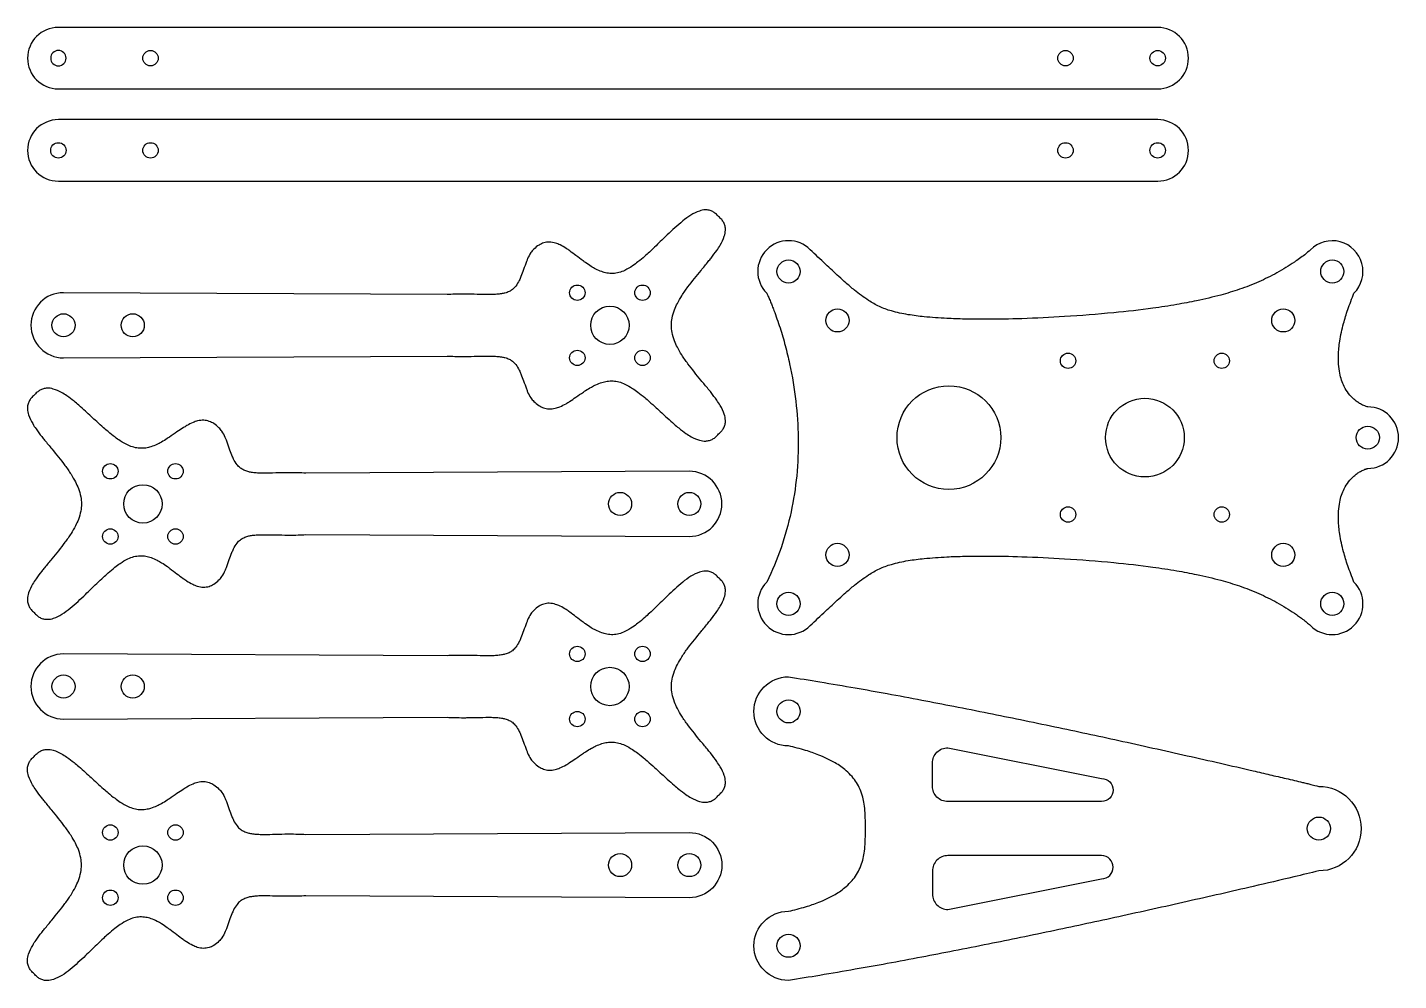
# Model space of a CAD drawing. Header units: millimetres. Extents: x 0 to 179, y -124 to 0.
import ezdxf

# ---------------------------------------------------------------- set-up
doc = ezdxf.new("R2010")
doc.units = ezdxf.units.MM
doc.layers.get('0').update_dxf_attribs({"lineweight": 25})

msp = doc.modelspace()

# ---------------------------------------------------------------- linework, layer by layer
at = {"flags": 128}
for points in [[(147.17, -8.14, 1), (147.17, -0.14), (4.14, -0.14, 1), (4.14, -8.14)], [(3.14, -4.14, 1), (5.14, -4.14, 1)], [(147.17, -12.14), (4.14, -12.14, 1), (4.14, -20.14), (147.17, -20.14, 1)], [(54.71, -42.9, 0.007989), (55.72, -42.94, 0.007043), (56.87, -42.96, 0.003897), (57.43, -42.95, 0.001368), (59.02, -42.92, -0.008048), (60.48, -42.91, -0.016831), (61.18, -42.94, -0.020201), (61.79, -43.01, -0.026937), (62.25, -43.1, -0.044771), (62.8, -43.31, -0.053977), (63.21, -43.56, -0.065883), (63.65, -44.01, -0.047025), (64.11, -44.75, -0.02004), (64.33, -45.23, -0.010946), (64.67, -46.14, 0.004795), (65.05, -47.18, 0.013501), (65.19, -47.55, 0.040972), (65.62, -48.35, 0.063569), (66, -48.8, 0.049553), (66.66, -49.34, 0.062598), (67.27, -49.65, 0.075629), (67.98, -49.78, 0.068428), (68.78, -49.7, 0.041681), (69.39, -49.5, 0.029761), (70.19, -49.1, 0.013261), (70.66, -48.81, 0.007529), (71.47, -48.26, -0.001757), (72.45, -47.59, -0.005977), (72.74, -47.39, -0.01505), (73.5, -46.94, -0.020302), (74.08, -46.64, -0.032756), (74.86, -46.33, -0.039582), (75.54, -46.18, -0.049735), (76.31, -46.14, -0.050917), (77.06, -46.26, -0.046566), (77.84, -46.54, -0.033207), (78.84, -47.11, -0.017532), (79.53, -47.59, -0.012966), (80.43, -48.3, -0.006726), (81.02, -48.82, -0.004442), (81.91, -49.62, -0.001444), (82.64, -50.29, 0.002377), (83.37, -50.96, 0.005847), (84.26, -51.75, 0.008695), (84.87, -52.26, 0.017563), (85.8, -52.96, 0.024934), (86.49, -53.4, 0.054664), (87.57, -53.86, 0.081561), (88.36, -53.96, 0.060648), (88.85, -53.88, 0.061172), (89.3, -53.69, 0.050027), (89.67, -53.43, 0.041897), (90.04, -53.04, 0.045898), (90.45, -52.65, 0.055432), (90.71, -52.26, 0.066179), (90.88, -51.79, 0.0632), (90.93, -51.27, 0.076275), (90.78, -50.48, 0.048477), (90.25, -49.34, 0.020106), (89.8, -48.65, 0.013252), (89.06, -47.65, 0.004754), (88.7, -47.2, 0.001857), (87.75, -46.05, -0.01095), (86.05, -43.9, -0.021543), (85.25, -42.76, -0.021871), (84.68, -41.76, -0.027414), (84.31, -40.92, -0.04172), (84, -39.84, -0.099746), (84, -37.96, -0.041746), (84.31, -36.88, -0.027411), (84.68, -36.05, -0.021865), (85.26, -35.05, -0.021517), (86.05, -33.9, -0.010923), (87.76, -31.75, 0.001875), (88.7, -30.6, 0.004774), (89.06, -30.15, 0.013283), (89.81, -29.15, 0.020148), (90.25, -28.46, 0.048566), (90.78, -27.32, 0.076398), (90.93, -26.53, 0.063173), (90.88, -26.01, 0.066105), (90.71, -25.54, 0.055308), (90.45, -25.15, 0.045804), (90.04, -24.76, 0.044602), (89.66, -24.37, 0.053858), (89.28, -24.11, 0.065592), (88.82, -23.93, 0.063837), (88.32, -23.88, 0.080668), (87.54, -24.03, 0.052562), (86.44, -24.55, 0.035583), (85.37, -25.33, 0.017458), (83.36, -27.14, 0.00197), (82.64, -27.84, -0.001738), (81.92, -28.54, -0.00471), (81.04, -29.37, -0.007002), (80.44, -29.92, -0.013385), (79.55, -30.66, -0.018146), (78.86, -31.16, -0.034957), (77.84, -31.75, -0.049655), (77.06, -32.04, -0.055049), (76.3, -32.16, -0.053487), (75.51, -32.1, -0.041409), (74.84, -31.92, -0.033735), (74.05, -31.58, -0.020451), (73.47, -31.25, -0.015108), (72.73, -30.75, -0.006161), (72.41, -30.52, -0.002105), (71.48, -29.82, 0.006698), (70.68, -29.22, 0.012109), (70.22, -28.9, 0.028013), (69.42, -28.45, 0.040002), (68.83, -28.21, 0.070195), (68.01, -28.07, 0.080653), (67.3, -28.17, 0.068587), (66.68, -28.46, 0.053656), (66, -29, 0.063587), (65.62, -29.45, 0.040975), (65.19, -30.25, 0.013489), (65.05, -30.62, 0.004782), (64.67, -31.66, -0.010959), (64.33, -32.57, -0.020053), (64.11, -33.06, -0.047018), (63.65, -33.8, -0.065861), (63.21, -34.24, -0.054001), (62.8, -34.5, -0.044785), (62.24, -34.7, -0.026931), (61.79, -34.8, -0.020195), (61.18, -34.87, -0.016817), (60.48, -34.9, -0.008038), (59.02, -34.89, 0.001372), (57.43, -34.85, 0.003899), (56.87, -34.85, 0.007042), (55.72, -34.86, 0.007988), (54.71, -34.9), (4.81, -34.66, 1), (4.81, -43.14)], [(167.05, -77.97, 1), (172.71, -72.31, -0.014588), (171.91, -70.19, -0.0173), (171.35, -68.36, -0.025759), (170.86, -66.08, -0.032364), (170.68, -64.24, -0.053982), (170.86, -61.9, -0.06983), (171.44, -60.17, -0.046953), (172.01, -59.26, -0.049719), (172.7, -58.52, -0.026166), (173.11, -58.19, -0.026605), (173.55, -57.92, -0.01398), (173.79, -57.79, -0.01452), (174.02, -57.69, -0.008031), (174.14, -57.64, -0.008536), (174.26, -57.6, -0.004916), (174.33, -57.57, -0.005314), (174.39, -57.56, -0.003148), (174.42, -57.55, -0.003442), (174.45, -57.54), (174.48, -57.53), (174.5, -57.53), (174.51, -57.52, 1), (174.51, -49.52, -0.045759), (174.12, -49.4, -0.030207), (173.55, -49.13, -0.026615), (173.11, -48.85, -0.026176), (172.7, -48.52, -0.049733), (172.01, -47.78, -0.046962), (171.44, -46.87, -0.069812), (170.86, -45.15, -0.053965), (170.68, -42.8, -0.032345), (170.86, -40.96, -0.025746), (171.35, -38.68, -0.017293), (171.91, -36.85, -0.014582), (172.71, -34.73, 1), (167.05, -29.07, -0.025578), (166.3, -29.72, -0.015192), (164.95, -30.69, -0.012044), (163.86, -31.4, -0.011506), (162.68, -32.08, -0.021565), (160.32, -33.24, -0.02112), (157.82, -34.22, -0.017563), (155.39, -34.96, -0.013805), (152.24, -35.71, -0.009253), (149.64, -36.2, -0.007837), (146.55, -36.68, -0.01053), (141.45, -37.27, -0.008391), (135.04, -37.77, -0.006804), (129.5, -38.04, -0.008077), (124.83, -38.12, -0.005863), (122.06, -38.09, -0.00703), (119.74, -38.01, -0.011601), (116.78, -37.79, -0.01636), (114.69, -37.52, -0.029464), (112.52, -37.04, -0.039276), (110.96, -36.45, -0.036102), (109.55, -35.66, -0.025776), (107.72, -34.32, -0.010197), (106.61, -33.39, -0.006048), (104.8, -31.74, -0.001748), (103.97, -30.96, -0.000725), (101.97, -29.07, 1), (96.31, -34.73, -0.478986), (96.32, -34.73, -0.003717), (96.56, -35.28, -0.002642), (96.68, -35.54, -0.002423), (96.8, -35.84, -0.004123), (97.02, -36.38, -0.003834), (97.24, -36.96, -0.006755), (97.64, -38.07, -0.00642), (98.04, -39.24, -0.011988), (98.71, -41.55, -0.011802), (99.28, -43.92, -0.024233), (100.09, -48.79, -0.025202), (100.4, -53.53, -0.027645), (100.2, -58.48, -0.028834), (99.47, -63.17, -0.030444), (98.17, -67.85, -0.030664), (96.31, -72.31, 1), (101.97, -77.97, -0.000725), (103.97, -76.08, -0.001749), (104.8, -75.3, -0.00605), (106.61, -73.66, -0.010201), (107.72, -72.72, -0.025781), (109.55, -71.38, -0.036106), (110.96, -70.59, -0.039267), (112.52, -70.01, -0.029457), (114.69, -69.52, -0.01636), (116.78, -69.25, -0.011601), (119.74, -69.03, -0.00703), (122.06, -68.95, -0.005863), (124.83, -68.92, -0.008077), (129.5, -69.01, -0.006803), (135.04, -69.27, -0.008391), (141.45, -69.77, -0.010531), (146.55, -70.37, -0.007837), (149.64, -70.84, -0.009253), (152.24, -71.33, -0.013804), (155.39, -72.08, -0.017562), (157.82, -72.82, -0.021121), (160.32, -73.8, -0.021566), (162.68, -74.97, -0.011505), (163.86, -75.65, -0.012044), (164.95, -76.35, -0.006755), (165.51, -76.74, -0.007223), (166.03, -77.12, -0.004203), (166.3, -77.34, -0.004562), (166.55, -77.54, -0.006345), (167.05, -77.95, -0.218042)], [(86.23, -66.38, 1), (86.23, -57.9), (36.34, -58.14, 0.007989), (35.33, -58.1, 0.007043), (34.18, -58.09, 0.003897), (33.62, -58.09, 0.001368), (32.02, -58.13, -0.008048), (30.56, -58.14, -0.016831), (29.86, -58.11, -0.020201), (29.25, -58.04, -0.026937), (28.8, -57.94, -0.044771), (28.25, -57.74, -0.053977), (27.83, -57.48, -0.065883), (27.39, -57.04, -0.047025), (26.93, -56.3, -0.02004), (26.72, -55.81, -0.010946), (26.37, -54.9, 0.004795), (26, -53.86, 0.013501), (25.85, -53.49, 0.040972), (25.42, -52.69, 0.063569), (25.04, -52.24, 0.049553), (24.38, -51.7, 0.062598), (23.77, -51.4, 0.075629), (23.06, -51.26, 0.068428), (22.26, -51.35, 0.041681), (21.66, -51.55, 0.029761), (20.86, -51.95, 0.013261), (20.38, -52.24, 0.007529), (19.57, -52.78, -0.001757), (18.59, -53.46, -0.005977), (18.3, -53.65, -0.01505), (17.55, -54.11, -0.020302), (16.97, -54.41, -0.032756), (16.18, -54.71, -0.039582), (15.51, -54.87, -0.049735), (14.73, -54.9, -0.050917), (13.98, -54.78, -0.046566), (13.21, -54.5, -0.033207), (12.2, -53.94, -0.017532), (11.51, -53.45, -0.012966), (10.62, -52.74, -0.006726), (10.02, -52.23, -0.004442), (9.13, -51.43, -0.001444), (8.4, -50.76, 0.002377), (7.67, -50.08, 0.005847), (6.79, -49.3, 0.008695), (6.18, -48.78, 0.017563), (5.25, -48.08, 0.024934), (4.56, -47.65, 0.054664), (3.47, -47.19, 0.081561), (2.68, -47.08, 0.060648), (2.19, -47.16, 0.061172), (1.74, -47.35, 0.050027), (1.37, -47.61, 0.041897), (1, -48, 0.045898), (0.6, -48.39, 0.055432), (0.34, -48.78, 0.066179), (0.16, -49.25, 0.0632), (0.12, -49.78, 0.076275), (0.26, -50.56, 0.048477), (0.8, -51.7, 0.020106), (1.24, -52.39, 0.013252), (1.98, -53.39, 0.004754), (2.35, -53.84, 0.001857), (3.29, -54.99, -0.01095), (5, -57.14, -0.021543), (5.79, -58.29, -0.021871), (6.36, -59.29, -0.027414), (6.74, -60.13, -0.04172), (7.05, -61.2, -0.099746), (7.05, -63.08, -0.041746), (6.74, -64.16, -0.027411), (6.36, -65, -0.021865), (5.79, -66, -0.021517), (4.99, -67.14, -0.010923), (3.29, -69.3, 0.001875), (2.34, -70.44, 0.004774), (1.98, -70.9, 0.013283), (1.24, -71.89, 0.020148), (0.79, -72.58, 0.048566), (0.26, -73.72, 0.076398), (0.12, -74.51, 0.063173), (0.16, -75.03, 0.066105), (0.34, -75.5, 0.055308), (0.6, -75.89, 0.045804), (1, -76.28, 0.044602), (1.38, -76.68, 0.053858), (1.76, -76.94, 0.065592), (2.22, -77.11, 0.063837), (2.73, -77.16, 0.080668), (3.51, -77.02, 0.052562), (4.6, -76.49, 0.035583), (5.68, -75.71, 0.017458), (7.68, -73.91, 0.00197), (8.41, -73.2, -0.001738), (9.13, -72.5, -0.00471), (10, -71.67, -0.007002), (10.6, -71.13, -0.013385), (11.49, -70.39, -0.018146), (12.18, -69.88, -0.034957), (13.2, -69.29, -0.049655), (13.98, -69, -0.055049), (14.74, -68.89, -0.053487), (15.53, -68.94, -0.041409), (16.21, -69.12, -0.033735), (16.99, -69.46, -0.020451), (17.57, -69.79, -0.015108), (18.32, -70.29, -0.006161), (18.64, -70.53, -0.002105), (19.56, -71.23, 0.006698), (20.37, -71.83, 0.012109), (20.83, -72.14, 0.028013), (21.62, -72.6, 0.040002), (22.21, -72.84, 0.070195), (23.03, -72.97, 0.080653), (23.74, -72.87, 0.068587), (24.36, -72.59, 0.053656), (25.04, -72.04, 0.063587), (25.42, -71.59, 0.040975), (25.85, -70.79, 0.013489), (26, -70.42, 0.004782), (26.37, -69.38, -0.010959), (26.72, -68.47, -0.020053), (26.93, -67.99, -0.047018), (27.39, -67.25, -0.065861), (27.83, -66.8, -0.054001), (28.25, -66.55, -0.044785), (28.8, -66.34, -0.026931), (29.25, -66.25, -0.020195), (29.86, -66.18, -0.016817), (30.56, -66.15, -0.008038), (32.02, -66.16, 0.001372), (33.62, -66.19, 0.003899), (34.18, -66.2, 0.007042), (35.33, -66.18, 0.007988), (36.34, -66.14)], [(4.81, -81.66, 1), (4.81, -90.14), (54.71, -89.9, 0.007989), (55.72, -89.94, 0.007043), (56.87, -89.96, 0.003897), (57.43, -89.95, 0.001368), (59.02, -89.92, -0.008048), (60.48, -89.91, -0.016831), (61.18, -89.94, -0.020201), (61.79, -90.01, -0.026937), (62.25, -90.1, -0.044771), (62.8, -90.31, -0.053977), (63.21, -90.56, -0.065883), (63.65, -91.01, -0.047025), (64.11, -91.75, -0.02004), (64.33, -92.23, -0.010946), (64.67, -93.14, 0.004795), (65.05, -94.18, 0.013501), (65.19, -94.55, 0.040972), (65.62, -95.35, 0.063569), (66, -95.8, 0.049553), (66.66, -96.34, 0.062598), (67.27, -96.65, 0.075629), (67.98, -96.78, 0.068428), (68.78, -96.7, 0.041681), (69.39, -96.5, 0.029761), (70.19, -96.1, 0.013261), (70.66, -95.81, 0.007529), (71.47, -95.26, -0.001757), (72.45, -94.59, -0.005977), (72.74, -94.39, -0.01505), (73.5, -93.94, -0.020302), (74.08, -93.64, -0.032756), (74.86, -93.33, -0.039582), (75.54, -93.18, -0.049735), (76.31, -93.14, -0.050917), (77.06, -93.26, -0.046566), (77.84, -93.54, -0.033207), (78.84, -94.11, -0.017532), (79.53, -94.59, -0.012966), (80.43, -95.3, -0.006726), (81.02, -95.82, -0.004442), (81.91, -96.62, -0.001444), (82.64, -97.29, 0.002377), (83.37, -97.96, 0.005847), (84.26, -98.75, 0.008695), (84.87, -99.26, 0.017563), (85.8, -99.96, 0.024934), (86.49, -100.4, 0.054664), (87.57, -100.86, 0.081561), (88.36, -100.96, 0.060648), (88.85, -100.88, 0.061172), (89.3, -100.69, 0.050027), (89.67, -100.43, 0.041897), (90.04, -100.04, 0.045898), (90.45, -99.65, 0.055432), (90.71, -99.26, 0.066179), (90.88, -98.79, 0.0632), (90.93, -98.27, 0.076275), (90.78, -97.48, 0.048477), (90.25, -96.34, 0.020106), (89.8, -95.65, 0.013252), (89.06, -94.65, 0.004754), (88.7, -94.2, 0.001857), (87.75, -93.05, -0.01095), (86.05, -90.9, -0.021543), (85.25, -89.76, -0.021871), (84.68, -88.76, -0.027414), (84.31, -87.92, -0.04172), (84, -86.84, -0.099746), (84, -84.96, -0.041746), (84.31, -83.88, -0.027411), (84.68, -83.05, -0.021865), (85.26, -82.05, -0.021517), (86.05, -80.9, -0.010923), (87.76, -78.75, 0.001875), (88.7, -77.6, 0.004774), (89.06, -77.15, 0.013283), (89.81, -76.15, 0.020148), (90.25, -75.46, 0.048566), (90.78, -74.32, 0.076398), (90.93, -73.53, 0.063173), (90.88, -73.01, 0.066105), (90.71, -72.54, 0.055308), (90.45, -72.15, 0.045804), (90.04, -71.76, 0.044602), (89.66, -71.37, 0.053858), (89.28, -71.11, 0.065592), (88.82, -70.93, 0.063837), (88.32, -70.88, 0.080668), (87.54, -71.03, 0.052562), (86.44, -71.55, 0.035583), (85.37, -72.33, 0.017458), (83.36, -74.14, 0.00197), (82.64, -74.84, -0.001738), (81.92, -75.54, -0.00471), (81.04, -76.37, -0.007002), (80.44, -76.92, -0.013385), (79.55, -77.66, -0.018146), (78.86, -78.16, -0.034957), (77.84, -78.75, -0.049655), (77.06, -79.04, -0.055049), (76.3, -79.16, -0.053487), (75.51, -79.1, -0.041409), (74.84, -78.92, -0.033735), (74.05, -78.58, -0.020451), (73.47, -78.25, -0.015108), (72.73, -77.75, -0.006161), (72.41, -77.52, -0.002105), (71.48, -76.82, 0.006698), (70.68, -76.22, 0.012109), (70.22, -75.9, 0.028013), (69.42, -75.45, 0.040002), (68.83, -75.21, 0.070195), (68.01, -75.07, 0.080653), (67.3, -75.17, 0.068587), (66.68, -75.46, 0.053656), (66, -76, 0.063587), (65.62, -76.45, 0.040975), (65.19, -77.25, 0.013489), (65.05, -77.62, 0.004782), (64.67, -78.66, -0.010959), (64.33, -79.57, -0.020053), (64.11, -80.06, -0.047018), (63.65, -80.8, -0.065861), (63.21, -81.24, -0.054001), (62.8, -81.5, -0.044785), (62.24, -81.7, -0.026931), (61.79, -81.8, -0.020195), (61.18, -81.87, -0.016817), (60.48, -81.9, -0.008038), (59.02, -81.89, 0.001372), (57.43, -81.85, 0.003899), (56.87, -81.85, 0.007042), (55.72, -81.86, 0.007988), (54.71, -81.9)], [(168.14, -98.89, -1), (168.14, -109.89, -0.00164), (164.89, -110.67, -0.001004), (159.58, -111.92, -0.000842), (155.33, -112.9, -0.000829), (151, -113.88, -0.001739), (142.1, -115.86, -0.001863), (133.77, -117.64, -0.001073), (129.33, -118.57, -0.001139), (125.14, -119.42, -0.001305), (120.66, -120.31, -0.001409), (116.5, -121.11, -0.001675), (111.96, -121.96, -0.001846), (107.83, -122.7, -0.002305), (103.22, -123.49, -0.002616), (99.14, -124.14, -1), (99.14, -115.14, 0.017033), (101.37, -114.56, 0.021485), (103.09, -113.97, 0.036666), (105.21, -112.95, 0.048752), (106.64, -111.92, 0.03519), (107.4, -111.16, 0.038154), (107.99, -110.37, 0.039134), (108.45, -109.49, 0.036607), (108.79, -108.48, 0.027268), (108.98, -107.59, 0.021595), (109.1, -106.45, 0.010456), (109.13, -105.77, 0.005172), (109.14, -104.39, 0.005179), (109.13, -103.01, 0.01047), (109.1, -102.33, 0.021618), (108.98, -101.19, 0.027295), (108.79, -100.3, 0.036619), (108.45, -99.29, 0.039139), (107.99, -98.41, 0.03814), (107.4, -97.62, 0.035173), (106.64, -96.86, 0.048728), (105.2, -95.84, 0.036649), (103.09, -94.82, 0.021475), (101.37, -94.22, 0.017026), (99.14, -93.64, -1), (99.14, -84.64, -0.002616), (103.22, -85.3, -0.002305), (107.83, -86.08, -0.001846), (111.96, -86.82, -0.001675), (116.5, -87.67, -0.001409), (120.66, -88.47, -0.001305), (125.14, -89.36, -0.001139), (129.33, -90.21, -0.001073), (133.77, -91.14, -0.001863), (142.1, -92.92, -0.001739), (151, -94.9, -0.000829), (155.33, -95.88, -0.000842), (159.58, -96.87, -0.000453), (161.78, -97.38, -0.000479), (163.87, -97.87, -0.000274), (164.98, -98.13, -0.000295), (166.01, -98.38, -0.000175), (166.57, -98.51, -0.000191), (167.08, -98.63), (167.61, -98.76), (167.88, -98.83)], [(25.04, -119.04, -0.05375), (24.36, -119.59, -0.068719), (23.74, -119.88, -0.080676), (23.03, -119.97, -0.070161), (22.21, -119.84, -0.039932), (21.62, -119.59, -0.027956), (20.82, -119.14, -0.012069), (20.37, -118.82, -0.006663), (19.56, -118.23, 0.002135), (18.63, -117.53, 0.006189), (18.31, -117.29, 0.015135), (17.57, -116.79, 0.020479), (16.99, -116.46, 0.033746), (16.2, -116.12, 0.041408), (15.53, -115.94, 0.053436), (14.74, -115.89, 0.054987), (13.98, -116, 0.049682), (13.2, -116.29, 0.034968), (12.18, -116.88, 0.018141), (11.49, -117.39, 0.013379), (10.6, -118.13, 0.006993), (10, -118.67, 0.004702), (9.13, -119.5, 0.001728), (8.4, -120.21, -0.001983), (7.68, -120.91, -0.017495), (5.67, -122.72, -0.035648), (4.6, -123.49, -0.052651), (3.5, -124.02, -0.080788), (2.72, -124.16, -0.063801), (2.22, -124.11, -0.065512), (1.76, -123.93, -0.053739), (1.38, -123.68, -0.044513), (1, -123.28, -0.045898), (0.6, -122.89, -0.055432), (0.34, -122.5, -0.066179), (0.16, -122.03, -0.0632), (0.12, -121.51, -0.076275), (0.26, -120.72, -0.048477), (0.8, -119.58, -0.020106), (1.24, -118.89, -0.013252), (1.98, -117.89, -0.004754), (2.35, -117.44, -0.001857), (3.29, -116.29, 0.01095), (5, -114.14, 0.021543), (5.79, -113, 0.021871), (6.36, -112, 0.027414), (6.74, -111.16, 0.04172), (7.05, -110.08, 0.099746), (7.05, -108.2, 0.041746), (6.74, -107.12, 0.027411), (6.36, -106.29, 0.021865), (5.79, -105.29, 0.021517), (4.99, -104.14, 0.010923), (3.29, -101.99, -0.001875), (2.34, -100.84, -0.004774), (1.98, -100.39, -0.013283), (1.24, -99.39, -0.020148), (0.79, -98.7, -0.048566), (0.26, -97.56, -0.076398), (0.12, -96.77, -0.063173), (0.16, -96.25, -0.066105), (0.34, -95.78, -0.055308), (0.6, -95.39, -0.045804), (1, -95, -0.041978), (1.37, -94.61, -0.050134), (1.74, -94.35, -0.061252), (2.19, -94.16, -0.060693), (2.69, -94.08, -0.081453), (3.47, -94.19, -0.054577), (4.56, -94.65, -0.024892), (5.25, -95.09, -0.017534), (6.18, -95.79, -0.008678), (6.79, -96.3, -0.005832), (7.68, -97.09, -0.002364), (8.41, -97.76, 0.001453), (9.14, -98.43, 0.00445), (10.02, -99.23, 0.006733), (10.62, -99.75, 0.012972), (11.51, -100.45, 0.017537), (12.2, -100.94, 0.033197), (13.21, -101.5, 0.046542), (13.98, -101.78, 0.050972), (14.73, -101.9, 0.049783), (15.51, -101.86, 0.039585), (16.19, -101.71, 0.032748), (16.97, -101.41, 0.020275), (17.55, -101.11, 0.015023), (18.3, -100.65, 0.005949), (18.59, -100.46, 0.001728), (19.57, -99.78, -0.007565), (20.39, -99.24, -0.013303), (20.86, -98.95, -0.02982), (21.66, -98.55, -0.04175), (22.27, -98.34, -0.068444), (23.06, -98.26, -0.075592), (23.78, -98.4, -0.062484), (24.38, -98.7, -0.049471), (25.04, -99.24, -0.063587), (25.42, -99.69, -0.040975), (25.85, -100.49, -0.013489), (26, -100.86, -0.004782), (26.37, -101.9, 0.010959), (26.72, -102.81, 0.020053), (26.93, -103.3, 0.047018), (27.39, -104.04, 0.065861), (27.83, -104.48, 0.054001), (28.25, -104.74, 0.044785), (28.8, -104.94, 0.026931), (29.25, -105.04, 0.020195), (29.86, -105.11, 0.016817), (30.56, -105.14, 0.008038), (32.02, -105.13, -0.001372), (33.62, -105.09, -0.003899), (34.18, -105.09, -0.007042), (35.33, -105.1, -0.007988), (36.34, -105.14), (86.23, -104.9, -1), (86.23, -113.38), (36.34, -113.14, -0.007989), (35.33, -113.18, -0.007043), (34.18, -113.2, -0.003897), (33.62, -113.19, -0.001368), (32.02, -113.16, 0.008048), (30.56, -113.15, 0.016831), (29.86, -113.18, 0.020201), (29.25, -113.25, 0.026937), (28.8, -113.34, 0.044771), (28.25, -113.55, 0.053977), (27.83, -113.8, 0.065883), (27.39, -114.25, 0.047025), (26.93, -114.99, 0.02004), (26.72, -115.47, 0.010946), (26.37, -116.38, -0.004795), (26, -117.42, -0.013501), (25.85, -117.79, -0.040972), (25.42, -118.59, -0.063569)]]:
    msp.add_lwpolyline(points, format="xyb", close=True, dxfattribs=at)
for points in [[(117.87, -98.87), (117.87, -95.87, -0.414214), (119.87, -93.87), (139.87, -97.87, -1), (139.87, -100.87), (119.87, -100.87, -0.414214)], [(117.87, -109.91), (117.87, -112.91, 0.414214), (119.87, -114.91), (139.87, -110.91, 1), (139.87, -107.91), (119.87, -107.91, 0.414214)]]:
    msp.add_lwpolyline(points, format="xyb", close=True)
for centre, radius in [((16.13, -4.14), 1), ((135.18, -4.14), 1), ((147.17, -4.14), 1), ((4.14, -16.14), 1), ((16.13, -16.14), 1), ((135.18, -16.14), 1), ((147.17, -16.14), 1), ((99.14, -31.9), 1.5), ((169.88, -31.9), 1.5), ((71.66, -34.66), 1), ((80.14, -34.66), 1), ((4.81, -38.9), 1.5), ((13.82, -38.9), 1.5), ((75.9, -38.9), 2.5), ((105.51, -38.27), 1.5), ((163.51, -38.27), 1.5), ((71.66, -43.14), 1), ((80.14, -43.14), 1), ((135.51, -43.52), 1), ((155.51, -43.52), 1), ((120.01, -53.52), 6.75), ((145.51, -53.52), 5.12), ((174.51, -53.52), 1.5), ((10.9, -57.9), 1), ((19.38, -57.9), 1), ((15.14, -62.14), 2.5), ((77.23, -62.14), 1.5), ((86.23, -62.14), 1.5), ((135.51, -63.52), 1), ((155.51, -63.52), 1), ((10.9, -66.38), 1), ((19.38, -66.38), 1), ((105.51, -68.77), 1.5), ((163.51, -68.77), 1.5), ((99.14, -75.14), 1.5), ((169.88, -75.14), 1.5), ((71.66, -81.66), 1), ((80.14, -81.66), 1), ((75.9, -85.9), 2.5), ((4.81, -85.9), 1.5), ((13.82, -85.9), 1.5), ((71.66, -90.14), 1), ((80.14, -90.14), 1), ((99.14, -89.14), 1.5), ((168.14, -104.39), 1.5), ((10.9, -104.9), 1), ((19.38, -104.9), 1), ((15.14, -109.14), 2.5), ((77.23, -109.14), 1.5), ((86.23, -109.14), 1.5), ((10.9, -113.38), 1), ((19.38, -113.38), 1), ((99.14, -119.64), 1.5)]:
    msp.add_circle(centre, radius)

doc.saveas('drawing.dxf')
